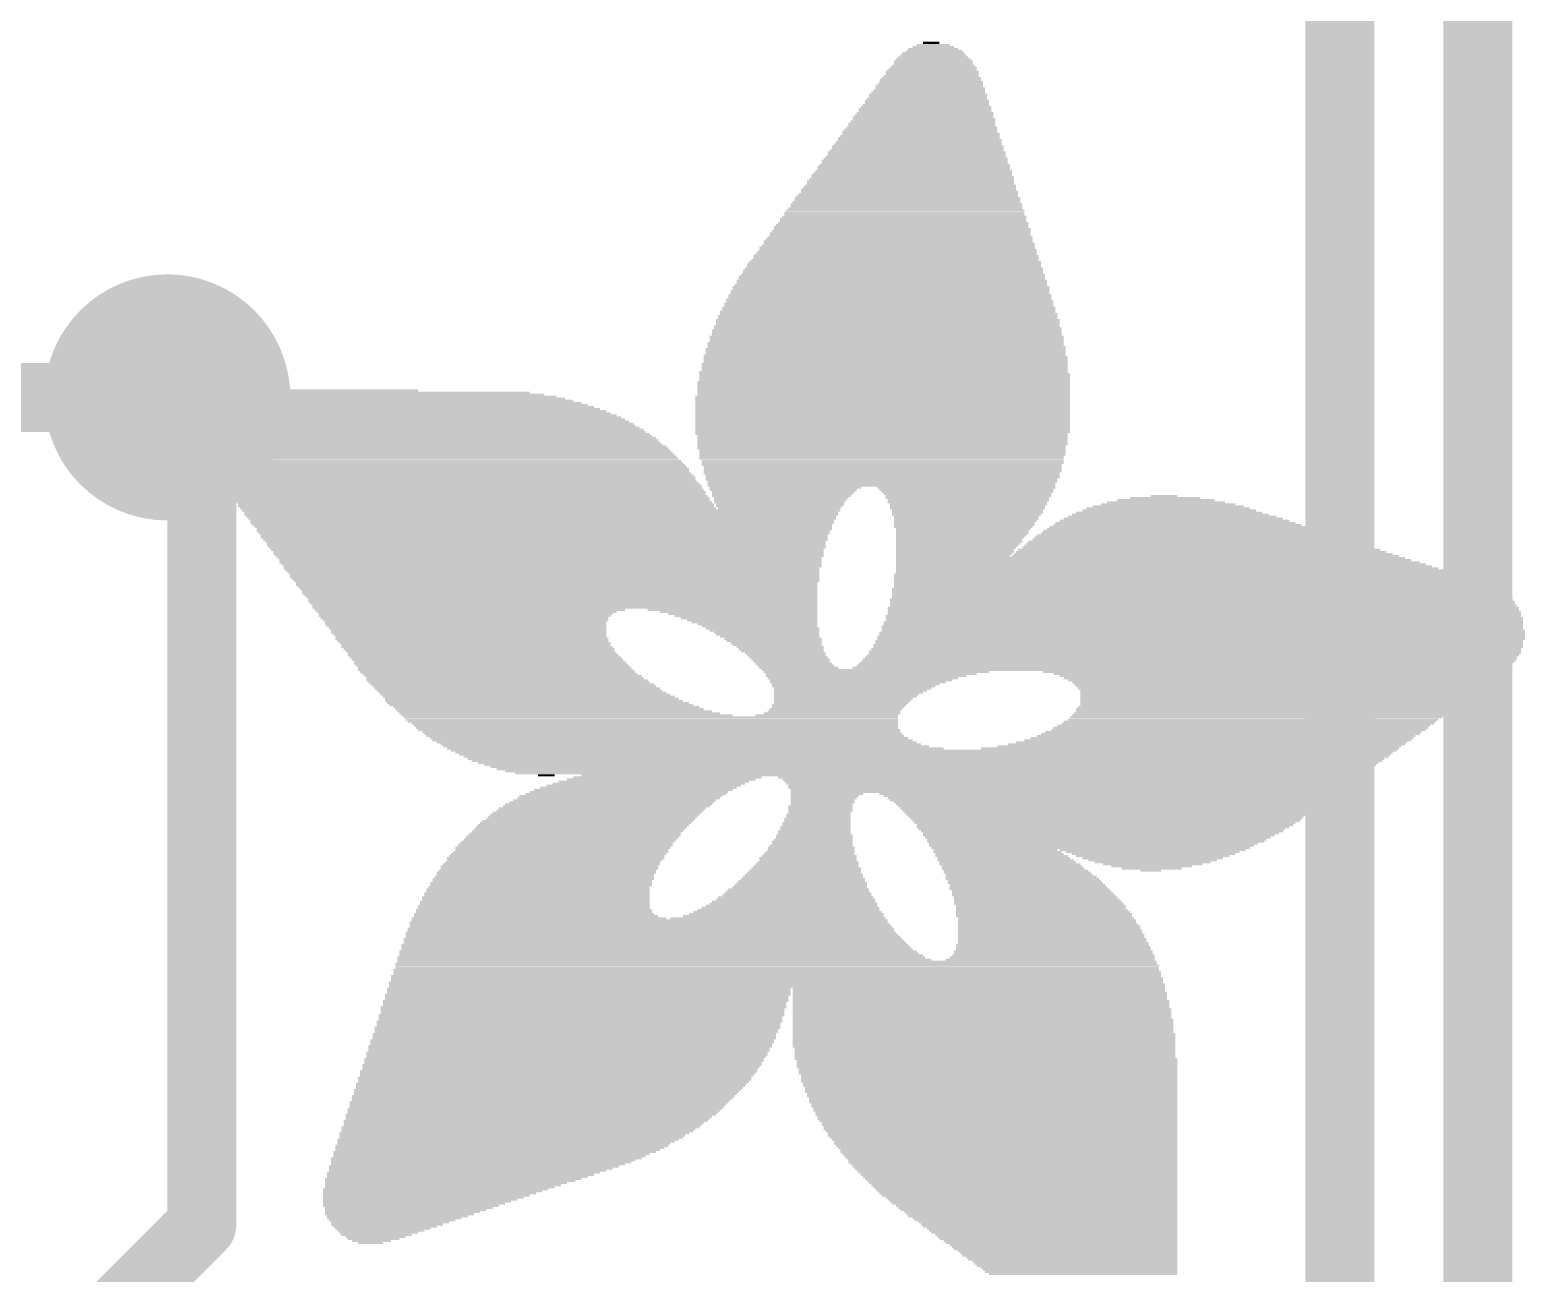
# Model space of a CAD drawing. Extents: x -7.7 to 68.6, y -5.3 to 60.5.
# Drawn here: x 56.9 to 62.4, y 40.46 to 45.04 of the extents above; entities that cross this region are included whole.
import ezdxf

# ---------------------------------------------------------------- set-up
doc = ezdxf.new("R2010")
doc.units = 0
for name, color, linetype in [('1', 12, 'CONTINUOUS'), ('16', 132, 'CONTINUOUS'), ('18', 110, 'CONTINUOUS'), ('21', 40, 'CONTINUOUS')]:
    doc.layers.add(name, color=color, linetype=linetype)

# ---------------------------------------------------------------- blocks, each defined once
blk = doc.blocks.new('RECT')
blk.add_solid([(-0.5, -0.5), (0.5, -0.5), (-0.5, 0.5), (0.5, 0.5)])
blk = doc.blocks.new('ROUNDV')
at = {"const_width": 0.5}
blk.add_lwpolyline([(0, -0.25, 1), (0, 0.25, 1), (0, -0.25)], format="xyb", dxfattribs=at)

msp = doc.modelspace()

# ---------------------------------------------------------------- linework, layer by layer
at = {"layer": '1', "const_width": 0.254}
msp.add_lwpolyline([(57.404, 43.688), (55.56, 43.688)], dxfattribs=at)
at = {"layer": '1', "const_width": 0.127}
msp.add_lwpolyline([(57.404, 43.6245, 1), (57.404, 43.7515)], format="xyb", dxfattribs=at)
at = {"layer": '16', "const_width": 0.254}
for points in [[(62.23, 24.638), (62.23, 48.26)], [(61.722, 22.86), (61.722, 45.212)], [(57.531, 43.561), (57.404, 43.688)], [(57.531, 40.64), (57.531, 43.561)], [(53.975, 37.084), (57.531, 40.64)]]:
    msp.add_lwpolyline(points, dxfattribs=at)
at = {"layer": '16', "const_width": 0.127}
for points in [[(57.4489, 43.7329, 1), (57.3591, 43.6431)], [(57.5945, 43.561, 1), (57.4675, 43.561)], [(57.4861, 43.5161, 1), (57.5759, 43.6059)], [(57.5759, 40.5951, 1), (57.4861, 40.6849)], [(57.4675, 40.64, 1), (57.5945, 40.64)]]:
    msp.add_lwpolyline(points, format="xyb", dxfattribs=at)

# ---------------------------------------------------------------- block references
at = {"layer": '18', "xscale": 0.9064, "yscale": 0.9064}
msp.add_blockref('ROUNDV', (57.404, 43.688), dxfattribs=at)
msp.add_blockref('ROUNDV', (57.404, 43.688), dxfattribs=at)
at = {"layer": '21'}
for p, xscale, yscale in [((60.2247, 44.986), 0.1219, 0.0077), ((60.2171, 44.9936), 0.0609, 0.0076), ((60.2247, 44.9326), 0.2743, 0.0076), ((60.2247, 44.9402), 0.2591, 0.0076), ((60.2247, 44.9479), 0.2438, 0.0077), ((60.2247, 44.9555), 0.2286, 0.0076), ((60.2285, 44.9631), 0.2058, 0.0076), ((60.2247, 44.9707), 0.1829, 0.0076), ((60.2247, 44.9783), 0.1524, 0.0076), ((60.2171, 44.8717), 0.3505, 0.0077), ((60.2209, 44.8869), 0.3429, 0.0076), ((60.2209, 44.8793), 0.3429, 0.0076), ((60.2209, 44.8945), 0.3277, 0.0076), ((60.2247, 44.9021), 0.32, 0.0076), ((60.2247, 44.9098), 0.3048, 0.0077), ((60.2247, 44.925), 0.2896, 0.0076), ((60.2247, 44.9174), 0.2896, 0.0076), ((60.2095, 44.8183), 0.4115, 0.0076), ((60.2095, 44.8336), 0.3963, 0.0077), ((60.2133, 44.8259), 0.4039, 0.0076), ((60.2133, 44.8412), 0.3887, 0.0076), ((60.2133, 44.8564), 0.3733, 0.0076), ((60.2171, 44.8488), 0.381, 0.0076), ((60.2171, 44.864), 0.3657, 0.0076), ((60.198, 44.765), 0.4648, 0.0076), ((60.2018, 44.7802), 0.4572, 0.0076), ((60.2018, 44.7726), 0.4572, 0.0076), ((60.2018, 44.7878), 0.442, 0.0076), ((60.2057, 44.8031), 0.4343, 0.0076), ((60.2057, 44.7955), 0.4343, 0.0077), ((60.2057, 44.8107), 0.4191, 0.0076), ((60.1866, 44.7193), 0.5182, 0.0077), ((60.1904, 44.7116), 0.5258, 0.0076), ((60.1904, 44.7269), 0.5106, 0.0076), ((60.1942, 44.7345), 0.503, 0.0076), ((60.1942, 44.7497), 0.4876, 0.0076), ((60.1942, 44.7421), 0.4876, 0.0076), ((60.198, 44.7574), 0.48, 0.0077), ((60.1752, 44.6507), 0.5867, 0.0076), ((60.1752, 44.6659), 0.5715, 0.0076), ((60.179, 44.6583), 0.5791, 0.0076), ((60.179, 44.6735), 0.5639, 0.0076), ((60.1828, 44.6812), 0.5563, 0.0077), ((60.1828, 44.6964), 0.541, 0.0076), ((60.1828, 44.6888), 0.541, 0.0076), ((60.1866, 44.704), 0.5334, 0.0076), ((60.1638, 44.5973), 0.6401, 0.0076), ((60.1676, 44.6126), 0.6325, 0.0076), ((60.1676, 44.605), 0.6325, 0.0077), ((60.1675, 44.6202), 0.6172, 0.0076), ((60.1713, 44.6278), 0.6096, 0.0076), ((60.1714, 44.6431), 0.5943, 0.0077), ((60.1752, 44.6354), 0.6019, 0.0076), ((60.1561, 44.544), 0.701, 0.0076), ((60.1561, 44.5592), 0.6858, 0.0076), ((60.1561, 44.5516), 0.6858, 0.0076), ((60.1599, 44.5669), 0.6782, 0.0077), ((60.1599, 44.5745), 0.663, 0.0076), ((60.1638, 44.5897), 0.6553, 0.0076), ((60.1638, 44.5821), 0.6553, 0.0076), ((60.1447, 44.4907), 0.7544, 0.0077), ((60.1485, 44.4983), 0.7468, 0.0076), ((60.1447, 44.5059), 0.7391, 0.0076), ((60.1485, 44.5135), 0.7315, 0.0076), ((60.1523, 44.5211), 0.7239, 0.0076), ((60.1523, 44.5364), 0.7086, 0.0076), ((60.1523, 44.5288), 0.7086, 0.0077), ((60.1333, 44.4373), 0.8077, 0.0076), ((60.1333, 44.4526), 0.7925, 0.0077), ((60.1371, 44.4449), 0.8001, 0.0076), ((60.1371, 44.4602), 0.7849, 0.0076), ((60.1409, 44.4678), 0.7773, 0.0076), ((60.1409, 44.483), 0.762, 0.0076), ((60.1409, 44.4754), 0.762, 0.0076), ((60.1219, 44.3764), 0.8763, 0.0077), ((60.1218, 44.384), 0.861, 0.0076), ((60.1256, 44.3992), 0.8534, 0.0076), ((60.1256, 44.3916), 0.8534, 0.0076), ((60.1256, 44.4068), 0.8382, 0.0076), ((60.1294, 44.4221), 0.8306, 0.0076), ((60.1294, 44.4145), 0.8306, 0.0077), ((60.1295, 44.4297), 0.8153, 0.0076), ((60.1104, 44.323), 0.9296, 0.0076), ((60.1142, 44.3306), 0.922, 0.0076), ((60.1142, 44.3459), 0.9068, 0.0076), ((60.1142, 44.3383), 0.9068, 0.0077), ((60.118, 44.3535), 0.8992, 0.0076), ((60.118, 44.3687), 0.884, 0.0076), ((60.118, 44.3611), 0.884, 0.0076), ((60.099, 44.2697), 0.9829, 0.0076), ((60.1028, 44.2773), 0.9753, 0.0076), ((60.1028, 44.2925), 0.9601, 0.0076), ((60.1028, 44.2849), 0.9601, 0.0076), ((60.1066, 44.3002), 0.9525, 0.0077), ((60.1104, 44.3078), 0.9449, 0.0076), ((60.1066, 44.3154), 0.9373, 0.0076), ((60.0876, 44.2163), 1.0363, 0.0076), ((60.0914, 44.224), 1.0287, 0.0077), ((60.0952, 44.2316), 1.0211, 0.0076), ((60.0914, 44.2392), 1.0135, 0.0076), ((60.0952, 44.2468), 1.0059, 0.0076), ((60.0951, 44.2621), 0.9906, 0.0077), ((60.099, 44.2544), 0.9983, 0.0076), ((60.0761, 44.1554), 1.1049, 0.0076), ((60.0799, 44.163), 1.0972, 0.0076), ((60.0799, 44.1782), 1.082, 0.0076), ((60.0799, 44.1706), 1.082, 0.0076), ((60.0837, 44.1859), 1.0744, 0.0077), ((60.0837, 44.1935), 1.0592, 0.0076), ((60.0875, 44.2087), 1.0516, 0.0076), ((60.0875, 44.2011), 1.0516, 0.0076), ((60.0685, 44.102), 1.1506, 0.0076), ((60.0723, 44.1173), 1.143, 0.0076), ((60.0723, 44.1097), 1.143, 0.0077), ((60.0723, 44.1325), 1.1278, 0.0076), ((60.0723, 44.1249), 1.1278, 0.0076), ((60.0761, 44.1401), 1.1202, 0.0076), ((60.0761, 44.1478), 1.1049, 0.0077), ((60.0609, 44.0487), 1.1963, 0.0076), ((60.0647, 44.0639), 1.1887, 0.0076), ((60.0647, 44.0563), 1.1887, 0.0076), ((60.0647, 44.0792), 1.1735, 0.0076), ((60.0647, 44.0716), 1.1735, 0.0077), ((60.0685, 44.0944), 1.1659, 0.0076), ((60.0685, 44.0868), 1.1659, 0.0076), ((60.0571, 44.003), 1.2345, 0.0076), ((60.0609, 43.9954), 1.2421, 0.0077), ((60.0609, 44.0182), 1.2269, 0.0076), ((60.0609, 44.0106), 1.2269, 0.0076), ((60.0609, 44.0335), 1.2115, 0.0077), ((60.0609, 44.0258), 1.2115, 0.0076), ((60.0647, 44.0411), 1.2039, 0.0076), ((60.0571, 43.942), 1.2801, 0.0076), ((60.0533, 43.9496), 1.2725, 0.0076), ((60.0571, 43.9725), 1.2649, 0.0076), ((60.0571, 43.9649), 1.2649, 0.0076), ((60.0571, 43.9573), 1.2649, 0.0077), ((60.0571, 43.9877), 1.2497, 0.0076), ((60.0571, 43.9801), 1.2497, 0.0076), ((60.0494, 43.8887), 1.3106, 0.0076), ((60.0494, 43.8811), 1.3106, 0.0077), ((60.0532, 43.9115), 1.303, 0.0076), ((60.0532, 43.9039), 1.303, 0.0076), ((60.0532, 43.8963), 1.303, 0.0076), ((60.0532, 43.9344), 1.2878, 0.0076), ((60.0532, 43.9268), 1.2878, 0.0076), ((60.0532, 43.9192), 1.2878, 0.0077), ((60.0457, 43.843), 1.3335, 0.0077), ((60.0495, 43.8353), 1.3411, 0.0076), ((60.0495, 43.8277), 1.3411, 0.0076), ((60.0495, 43.8658), 1.3259, 0.0076), ((60.0495, 43.8582), 1.3259, 0.0076), ((60.0495, 43.8506), 1.3259, 0.0076), ((60.0533, 43.8734), 1.3183, 0.0076), ((60.0418, 43.782), 1.3564, 0.0076), ((60.0456, 43.7744), 1.364, 0.0076), ((60.0456, 43.8125), 1.3488, 0.0076), ((60.0456, 43.8049), 1.3488, 0.0077), ((60.0456, 43.7972), 1.3488, 0.0076), ((60.0456, 43.7896), 1.3488, 0.0076), ((60.0495, 43.8201), 1.3411, 0.0076), ((60.0418, 43.7439), 1.3716, 0.0076), ((60.0418, 43.7363), 1.3716, 0.0076), ((60.0418, 43.7287), 1.3716, 0.0077), ((60.0418, 43.721), 1.3716, 0.0076), ((60.0456, 43.7668), 1.364, 0.0077), ((60.0456, 43.7591), 1.364, 0.0076), ((60.0456, 43.7515), 1.364, 0.0076), ((58.2663, 43.6601), 1.3716, 0.0076), ((58.2588, 43.6677), 1.3411, 0.0076), ((58.2511, 43.6753), 1.2954, 0.0076), ((58.2397, 43.6829), 1.2573, 0.0076), ((58.2321, 43.6906), 1.2115, 0.0077), ((58.2168, 43.6982), 1.1506, 0.0076), ((58.2016, 43.7058), 1.0744, 0.0076), ((58.0263, 43.7134), 0.602, 0.0076), ((60.038, 43.6906), 1.3792, 0.0077), ((60.038, 43.6829), 1.3792, 0.0076), ((60.038, 43.6753), 1.3792, 0.0076), ((60.038, 43.6677), 1.3792, 0.0076), ((60.038, 43.6601), 1.3792, 0.0076), ((60.0418, 43.7134), 1.3716, 0.0076), ((60.0418, 43.7058), 1.3716, 0.0076), ((60.0418, 43.6982), 1.3716, 0.0076), ((58.3121, 43.6144), 1.524, 0.0077), ((58.3197, 43.6067), 1.5392, 0.0076), ((58.3083, 43.622), 1.5011, 0.0076), ((58.293, 43.6372), 1.4554, 0.0076), ((58.3007, 43.6296), 1.4707, 0.0076), ((58.2854, 43.6448), 1.425, 0.0076), ((58.2778, 43.6525), 1.3945, 0.0077), ((60.038, 43.6525), 1.3792, 0.0077), ((60.038, 43.6448), 1.3792, 0.0076), ((60.038, 43.6372), 1.3792, 0.0076), ((60.038, 43.6296), 1.3792, 0.0076), ((60.038, 43.622), 1.3792, 0.0076), ((60.038, 43.6144), 1.3792, 0.0077), ((60.038, 43.6067), 1.3792, 0.0076), ((58.3501, 43.561), 1.6307, 0.0076), ((58.3387, 43.5763), 1.6078, 0.0077), ((58.3578, 43.5534), 1.6459, 0.0076), ((58.3464, 43.5686), 1.6231, 0.0076), ((58.3311, 43.5915), 1.5774, 0.0076), ((58.3349, 43.5839), 1.585, 0.0076), ((58.3273, 43.5991), 1.5544, 0.0076), ((60.038, 43.5991), 1.3792, 0.0076), ((60.038, 43.5915), 1.3792, 0.0076), ((60.038, 43.5839), 1.3792, 0.0076), ((60.038, 43.5763), 1.3792, 0.0077), ((60.038, 43.5686), 1.3792, 0.0076), ((60.038, 43.561), 1.3792, 0.0076), ((60.0342, 43.5534), 1.3716, 0.0076), ((58.3692, 43.5305), 1.684, 0.0076), ((58.3882, 43.5077), 1.7069, 0.0076), ((58.3616, 43.5458), 1.6536, 0.0076), ((58.3692, 43.5382), 1.6688, 0.0077), ((58.3768, 43.5229), 1.684, 0.0076), ((58.3807, 43.5153), 1.6917, 0.0076), ((58.3921, 43.5001), 1.7145, 0.0077), ((60.038, 43.5458), 1.364, 0.0076), ((60.038, 43.5382), 1.364, 0.0077), ((60.038, 43.5305), 1.364, 0.0076), ((60.038, 43.5229), 1.364, 0.0076), ((60.038, 43.5153), 1.364, 0.0076), ((60.0342, 43.5077), 1.3564, 0.0076), ((60.0342, 43.5001), 1.3564, 0.0077), ((58.3959, 43.4924), 1.7221, 0.0076), ((58.4035, 43.4848), 1.7222, 0.0076), ((58.4073, 43.4772), 1.7298, 0.0076), ((58.4111, 43.4696), 1.7374, 0.0076), ((58.4188, 43.462), 1.7373, 0.0077), ((58.4226, 43.4543), 1.7449, 0.0076), ((58.4302, 43.4467), 1.745, 0.0076), ((58.434, 43.4391), 1.7526, 0.0076), ((60.038, 43.4924), 1.3488, 0.0076), ((60.038, 43.4848), 1.3488, 0.0076), ((60.038, 43.4772), 1.3488, 0.0076), ((60.0342, 43.4696), 1.3411, 0.0076), ((60.0342, 43.462), 1.3411, 0.0077), ((60.038, 43.4543), 1.3335, 0.0076), ((60.038, 43.4467), 1.3335, 0.0076), ((60.0342, 43.4391), 1.3259, 0.0076), ((58.4416, 43.4315), 1.7526, 0.0076), ((58.4492, 43.4239), 1.7526, 0.0077), ((58.4492, 43.4162), 1.7526, 0.0076), ((58.4568, 43.4086), 1.7526, 0.0076), ((58.4645, 43.401), 1.7526, 0.0076), ((58.4683, 43.3934), 1.7602, 0.0076), ((58.4721, 43.3858), 1.7526, 0.0077), ((60.038, 43.4315), 1.3182, 0.0076), ((60.038, 43.4239), 1.3182, 0.0077), ((60.038, 43.4162), 1.3182, 0.0076), ((60.0342, 43.4086), 1.3106, 0.0076), ((60.038, 43.401), 1.303, 0.0076), ((60.038, 43.3934), 1.303, 0.0076), ((60.0342, 43.3858), 1.2954, 0.0077), ((58.4797, 43.3781), 1.7526, 0.0076), ((58.4835, 43.3705), 1.7602, 0.0076), ((58.4911, 43.3629), 1.7602, 0.0076), ((58.4949, 43.3553), 1.7526, 0.0076), ((58.5026, 43.3477), 1.7526, 0.0077), ((58.5064, 43.34), 1.7602, 0.0076), ((58.5102, 43.3324), 1.7526, 0.0076), ((60.038, 43.3781), 1.2878, 0.0076), ((60.0342, 43.3705), 1.2802, 0.0076), ((60.0342, 43.3629), 1.2802, 0.0076), ((59.6722, 43.3477), 0.541, 0.0077), ((59.6799, 43.3553), 0.5563, 0.0076), ((59.6722, 43.34), 0.5258, 0.0076), ((59.6684, 43.3324), 0.5182, 0.0076), ((60.3466, 43.3553), 0.6554, 0.0076), ((60.3466, 43.3477), 0.64, 0.0077), ((60.3504, 43.34), 0.6324, 0.0076), ((60.3504, 43.3324), 0.6172, 0.0076), ((58.5178, 43.3248), 1.7526, 0.0076), ((58.5254, 43.3172), 1.7526, 0.0076), ((58.5254, 43.3096), 1.7526, 0.0077), ((58.533, 43.3019), 1.7526, 0.0076), ((58.5407, 43.2943), 1.7526, 0.0076), ((58.5407, 43.2867), 1.7526, 0.0076), ((58.5483, 43.2791), 1.7526, 0.0076), ((59.6646, 43.3248), 0.5106, 0.0076), ((59.6608, 43.3096), 0.4876, 0.0077), ((59.657, 43.3019), 0.48, 0.0076), ((59.6647, 43.3172), 0.4953, 0.0076), ((59.6608, 43.2943), 0.4724, 0.0076), ((59.657, 43.2867), 0.4648, 0.0076), ((59.657, 43.2791), 0.4496, 0.0076), ((60.3542, 43.3248), 0.6096, 0.0076), ((60.3504, 43.3172), 0.602, 0.0076), ((60.3542, 43.3096), 0.5944, 0.0077), ((60.3504, 43.3019), 0.5868, 0.0076), ((60.3505, 43.2867), 0.5715, 0.0076), ((60.3505, 43.2791), 0.5715, 0.0076), ((60.3543, 43.2943), 0.5791, 0.0076), ((61.0896, 43.2791), 0.6019, 0.0076), ((61.0896, 43.2867), 0.5563, 0.0076), ((61.0896, 43.2943), 0.4953, 0.0076), ((61.082, 43.3019), 0.4343, 0.0076), ((61.082, 43.3096), 0.3581, 0.0077), ((61.0782, 43.3172), 0.2591, 0.0076), ((61.0743, 43.3248), 0.099, 0.0076), ((58.7807, 43.2715), 2.2022, 0.0077), ((58.7807, 43.2638), 2.187, 0.0076), ((58.7807, 43.2562), 2.187, 0.0076), ((58.7807, 43.2486), 2.1717, 0.0076), ((58.7845, 43.241), 2.164, 0.0076), ((58.7845, 43.2334), 2.1488, 0.0077), ((58.7845, 43.2257), 2.1488, 0.0076), ((60.3504, 43.2715), 0.5562, 0.0077), ((60.3504, 43.2638), 0.5562, 0.0076), ((60.3466, 43.2562), 0.5486, 0.0076), ((60.3466, 43.2486), 0.5334, 0.0076), ((60.3466, 43.241), 0.5334, 0.0076), ((60.3428, 43.2334), 0.5258, 0.0077), ((60.339, 43.2257), 0.5182, 0.0076), ((61.1163, 43.2257), 0.8839, 0.0076), ((61.1124, 43.2334), 0.8458, 0.0077), ((61.1086, 43.241), 0.8078, 0.0076), ((61.1048, 43.2486), 0.7696, 0.0076), ((61.0972, 43.2562), 0.7239, 0.0076), ((61.0934, 43.2638), 0.6858, 0.0076), ((61.0934, 43.2715), 0.6401, 0.0077), ((58.7845, 43.2181), 2.1336, 0.0076), ((58.7883, 43.2105), 2.126, 0.0076), ((58.7921, 43.2029), 2.1184, 0.0076), ((58.7883, 43.1953), 2.1108, 0.0077), ((58.7921, 43.1876), 2.1031, 0.0076), ((58.7921, 43.18), 2.0879, 0.0076), ((58.7921, 43.1724), 2.0879, 0.0076), ((58.796, 43.1648), 2.0803, 0.0076), ((60.339, 43.2181), 0.5182, 0.0076), ((60.3352, 43.2105), 0.5105, 0.0076), ((60.3199, 43.1648), 0.4648, 0.0076), ((60.3352, 43.2029), 0.4953, 0.0076), ((60.3314, 43.1953), 0.4877, 0.0077), ((60.3314, 43.1876), 0.4877, 0.0076), ((60.3276, 43.18), 0.4801, 0.0076), ((60.3238, 43.1724), 0.4725, 0.0076), ((61.1696, 43.1648), 1.1583, 0.0076), ((61.162, 43.1724), 1.1277, 0.0076), ((61.1544, 43.18), 1.0973, 0.0076), ((61.1505, 43.1876), 1.0592, 0.0076), ((61.1391, 43.1953), 1.0211, 0.0077), ((61.1353, 43.2029), 0.983, 0.0076), ((61.1277, 43.2105), 0.9525, 0.0076), ((61.1238, 43.2181), 0.9144, 0.0076), ((58.7959, 43.1572), 2.065, 0.0077), ((58.7997, 43.1495), 2.0574, 0.0076), ((58.7997, 43.1419), 2.0574, 0.0076), ((58.8036, 43.1343), 2.0497, 0.0076), ((58.8036, 43.1267), 2.0345, 0.0076), ((58.8073, 43.1191), 2.0269, 0.0077), ((58.8073, 43.1114), 2.0269, 0.0076), ((60.3199, 43.1572), 0.4648, 0.0077), ((60.3161, 43.1495), 0.4572, 0.0076), ((60.3123, 43.1419), 0.4496, 0.0076), ((60.3085, 43.1343), 0.442, 0.0076), ((60.3047, 43.1267), 0.4344, 0.0076), ((60.3047, 43.1191), 0.4344, 0.0077), ((60.3009, 43.1114), 0.4267, 0.0076), ((61.2191, 43.1114), 1.3944, 0.0076), ((61.2115, 43.1191), 1.364, 0.0077), ((61.2039, 43.1267), 1.3335, 0.0076), ((61.2, 43.1343), 1.2954, 0.0076), ((61.1887, 43.1419), 1.2573, 0.0076), ((61.181, 43.1495), 1.2268, 0.0076), ((61.1734, 43.1572), 1.1963, 0.0077), ((58.8112, 43.1038), 2.0193, 0.0076), ((58.8112, 43.0962), 2.0041, 0.0076), ((58.815, 43.0886), 1.9964, 0.0076), ((58.815, 43.081), 1.9964, 0.0077), ((58.8188, 43.0733), 1.9888, 0.0076), ((58.8226, 43.0657), 1.9812, 0.0076), ((58.8188, 43.0581), 1.9736, 0.0076), ((61.0362, 43.0886), 1.8974, 0.0076), ((61.0743, 43.0657), 1.9736, 0.0076), ((60.2971, 43.1038), 0.4191, 0.0076), ((61.0248, 43.0962), 1.8745, 0.0076), ((61.0515, 43.081), 1.9279, 0.0077), ((61.0629, 43.0733), 1.9507, 0.0076), ((61.0858, 43.0581), 1.9965, 0.0076), ((61.2267, 43.1038), 1.425, 0.0076), ((58.8226, 43.0505), 1.966, 0.0076), ((58.8264, 43.0429), 1.9584, 0.0077), ((58.8302, 43.0352), 1.9507, 0.0076), ((58.8302, 43.0276), 1.9507, 0.0076), ((58.8341, 43.02), 1.9431, 0.0076), ((58.8379, 43.0124), 1.9355, 0.0076), ((58.8379, 43.0048), 1.9203, 0.0077), ((61.1162, 43.0352), 2.0726, 0.0076), ((61.1277, 43.0276), 2.0955, 0.0076), ((61.1429, 43.02), 2.126, 0.0076), ((61.1543, 43.0124), 2.1488, 0.0076), ((61.1658, 43.0048), 2.1717, 0.0077), ((61.1086, 43.0429), 2.0422, 0.0077), ((61.0972, 43.0505), 2.0193, 0.0076), ((58.8379, 42.9971), 1.9203, 0.0076), ((58.8417, 42.9895), 1.9127, 0.0076), ((58.8455, 42.9819), 1.905, 0.0076), ((58.8493, 42.9743), 1.8974, 0.0076), ((58.8493, 42.9667), 1.8974, 0.0077), ((58.8531, 42.959), 1.8898, 0.0076), ((58.8569, 42.9514), 1.8822, 0.0076), ((58.8607, 42.9438), 1.8746, 0.0076), ((61.2115, 42.9438), 2.2936, 0.0076), ((61.1886, 42.9819), 2.2326, 0.0076), ((61.2115, 42.9514), 2.2784, 0.0076), ((61.1963, 42.9743), 2.2479, 0.0076), ((61.2001, 42.9667), 2.2555, 0.0077), ((61.2077, 42.959), 2.2707, 0.0076), ((61.1848, 42.9895), 2.2098, 0.0076), ((61.1734, 42.9971), 2.1869, 0.0076), ((58.8607, 42.9362), 1.8746, 0.0076), ((58.8646, 42.9286), 1.8669, 0.0077), ((58.8683, 42.9209), 1.8593, 0.0076), ((58.8683, 42.9133), 1.8593, 0.0076), ((58.5178, 42.9057), 1.143, 0.0076), ((58.5064, 42.8981), 1.1049, 0.0076), ((58.5025, 42.8905), 1.0821, 0.0077), ((59.4856, 42.9057), 0.6249, 0.0076), ((59.5084, 42.8981), 0.5792, 0.0076), ((59.5237, 42.8905), 0.5487, 0.0077), ((61.2191, 42.9133), 2.3241, 0.0076), ((61.2191, 42.9057), 2.3241, 0.0076), ((61.2229, 42.8981), 2.3318, 0.0076), ((61.2229, 42.8905), 2.3318, 0.0077), ((61.2153, 42.9362), 2.3012, 0.0076), ((61.2153, 42.9286), 2.3012, 0.0077), ((61.2191, 42.9209), 2.3088, 0.0076), ((58.4988, 42.8828), 1.0745, 0.0076), ((58.4988, 42.8752), 1.0591, 0.0076), ((58.5025, 42.8676), 1.0515, 0.0076), ((58.5025, 42.86), 1.0363, 0.0076), ((58.5025, 42.8524), 1.0363, 0.0077), ((58.5064, 42.8447), 1.0287, 0.0076), ((58.5102, 42.8371), 1.0211, 0.0076), ((59.5351, 42.8828), 0.5258, 0.0076), ((59.5465, 42.8752), 0.503, 0.0076), ((59.558, 42.8676), 0.4801, 0.0076), ((59.5656, 42.86), 0.4649, 0.0076), ((59.577, 42.8524), 0.442, 0.0077), ((59.5846, 42.8447), 0.4268, 0.0076), ((59.5961, 42.8371), 0.4191, 0.0076), ((61.2153, 42.8447), 2.3622, 0.0076), ((61.2153, 42.8371), 2.3622, 0.0076), ((61.2191, 42.86), 2.3546, 0.0076), ((61.2191, 42.8524), 2.3546, 0.0077), ((61.2191, 42.8828), 2.3394, 0.0076), ((61.2229, 42.8752), 2.347, 0.0076), ((61.2229, 42.8676), 2.347, 0.0076), ((58.514, 42.8295), 1.0134, 0.0076), ((58.514, 42.8219), 1.0134, 0.0076), ((58.5178, 42.8143), 1.0058, 0.0077), ((58.5216, 42.8066), 0.9982, 0.0076), ((58.5254, 42.799), 1.0058, 0.0076), ((58.5292, 42.7914), 0.9982, 0.0076), ((58.5369, 42.7838), 0.9983, 0.0076), ((59.6037, 42.8295), 0.4039, 0.0076), ((59.6113, 42.8219), 0.3886, 0.0076), ((59.6151, 42.8143), 0.381, 0.0077), ((59.6227, 42.8066), 0.3658, 0.0076), ((59.6342, 42.799), 0.3581, 0.0076), ((59.638, 42.7914), 0.3505, 0.0076), ((59.6456, 42.7838), 0.3353, 0.0076), ((61.2039, 42.7914), 2.3851, 0.0076), ((61.2039, 42.7838), 2.3851, 0.0076), ((61.2115, 42.8066), 2.3851, 0.0076), ((61.2115, 42.799), 2.3851, 0.0076), ((61.2153, 42.8219), 2.3774, 0.0076), ((61.2153, 42.8143), 2.3774, 0.0077), ((61.2191, 42.8295), 2.3698, 0.0076), ((58.5407, 42.7762), 0.9906, 0.0077), ((58.5445, 42.7685), 0.9982, 0.0076), ((58.5521, 42.7609), 0.9982, 0.0076), ((58.5559, 42.7533), 0.9906, 0.0076), ((58.5635, 42.7457), 0.9906, 0.0076), ((58.5673, 42.7381), 0.9982, 0.0077), ((58.575, 42.7304), 0.9983, 0.0076), ((59.6494, 42.7762), 0.3277, 0.0077), ((59.6608, 42.7685), 0.32, 0.0076), ((59.6646, 42.7609), 0.3124, 0.0076), ((59.6684, 42.7533), 0.3048, 0.0076), ((59.6799, 42.7457), 0.2971, 0.0076), ((59.6837, 42.7381), 0.2895, 0.0077), ((59.6913, 42.7304), 0.2896, 0.0076), ((61.1734, 42.7304), 2.4003, 0.0076), ((61.181, 42.7381), 2.4003, 0.0077), ((61.1887, 42.7533), 2.4003, 0.0076), ((61.1887, 42.7457), 2.4003, 0.0076), ((61.1925, 42.7609), 2.3927, 0.0076), ((61.2001, 42.7762), 2.3927, 0.0077), ((61.2001, 42.7685), 2.3927, 0.0076), ((58.5826, 42.7228), 0.9982, 0.0076), ((58.5902, 42.7152), 0.9982, 0.0076), ((58.594, 42.7076), 1.0058, 0.0076), ((58.6016, 42.7), 1.0058, 0.0077), ((58.6093, 42.6923), 1.0059, 0.0076), ((58.6131, 42.6847), 1.0135, 0.0076), ((58.6207, 42.6771), 1.0135, 0.0076), ((58.6283, 42.6695), 1.0134, 0.0076), ((59.6989, 42.7228), 0.2896, 0.0076), ((59.7027, 42.7152), 0.282, 0.0076), ((59.7104, 42.7076), 0.2819, 0.0076), ((59.718, 42.7), 0.2819, 0.0077), ((59.7294, 42.6923), 0.2896, 0.0076), ((60.9638, 42.6847), 2.7432, 0.0076), ((60.0151, 42.6771), 0.8306, 0.0076), ((59.9961, 42.6695), 0.7772, 0.0076), ((61.1353, 42.6923), 2.4155, 0.0076), ((61.1467, 42.7), 2.408, 0.0077), ((61.1544, 42.7076), 2.4079, 0.0076), ((61.162, 42.7152), 2.4079, 0.0076), ((61.1696, 42.7228), 2.4079, 0.0076), ((61.4781, 42.6771), 1.6993, 0.0076), ((61.4934, 42.6695), 1.6536, 0.0076), ((58.6397, 42.6619), 1.0211, 0.0077), ((58.6549, 42.6466), 1.0363, 0.0076), ((58.6474, 42.6542), 1.0211, 0.0076), ((58.6626, 42.639), 1.0363, 0.0076), ((58.674, 42.6314), 1.044, 0.0076), ((58.6817, 42.6238), 1.0439, 0.0077), ((58.693, 42.6161), 1.0515, 0.0076), ((59.9771, 42.6619), 0.7391, 0.0077), ((59.9656, 42.6542), 0.701, 0.0076), ((59.958, 42.6466), 0.6706, 0.0076), ((59.9466, 42.639), 0.6477, 0.0076), ((59.9389, 42.6314), 0.6172, 0.0076), ((59.9313, 42.6238), 0.602, 0.0077), ((59.9275, 42.6161), 0.5792, 0.0076), ((61.4972, 42.6619), 1.6154, 0.0077), ((61.501, 42.6542), 1.5926, 0.0076), ((61.5049, 42.6466), 1.5697, 0.0076), ((61.5049, 42.639), 1.5393, 0.0076), ((61.5048, 42.6314), 1.524, 0.0076), ((61.5049, 42.6238), 1.5087, 0.0077), ((61.5011, 42.6161), 1.4859, 0.0076), ((58.7007, 42.6085), 1.0516, 0.0076), ((58.7121, 42.6009), 1.0592, 0.0076), ((58.7235, 42.5933), 1.0668, 0.0076), ((58.735, 42.5857), 1.0744, 0.0077), ((58.754, 42.5704), 1.0973, 0.0076), ((58.7464, 42.578), 1.082, 0.0076), ((58.7692, 42.5628), 1.1125, 0.0076), ((59.9199, 42.6085), 0.5639, 0.0076), ((59.9046, 42.5933), 0.5334, 0.0076), ((59.9008, 42.5857), 0.5258, 0.0077), ((59.8932, 42.578), 0.5106, 0.0076), ((59.8894, 42.5704), 0.503, 0.0076), ((59.8856, 42.5628), 0.4953, 0.0076), ((59.9123, 42.6009), 0.5487, 0.0076), ((61.4972, 42.6009), 1.463, 0.0076), ((61.4896, 42.5933), 1.4478, 0.0076), ((61.4858, 42.5857), 1.4402, 0.0077), ((61.4781, 42.578), 1.4249, 0.0076), ((61.4706, 42.5628), 1.4097, 0.0076), ((61.5011, 42.6085), 1.4707, 0.0076), ((61.4744, 42.5704), 1.4173, 0.0076), ((58.7807, 42.5552), 1.1202, 0.0076), ((58.7998, 42.5476), 1.1277, 0.0077), ((58.8112, 42.5399), 1.1354, 0.0076), ((58.8302, 42.5323), 1.1582, 0.0076), ((58.8493, 42.5247), 1.1811, 0.0076), ((58.8759, 42.5171), 1.2192, 0.0076), ((59.1846, 42.5095), 1.8211, 0.0077), ((59.8323, 42.5171), 0.5257, 0.0076), ((59.8513, 42.5247), 0.503, 0.0076), ((59.859, 42.5323), 0.4877, 0.0076), ((59.8666, 42.5399), 0.4877, 0.0076), ((59.878, 42.5552), 0.4953, 0.0076), ((59.8742, 42.5476), 0.4877, 0.0077), ((61.4134, 42.5095), 1.3716, 0.0077), ((61.421, 42.5171), 1.3716, 0.0076), ((61.4325, 42.5247), 1.3793, 0.0076), ((61.4439, 42.5399), 1.3868, 0.0076), ((61.4401, 42.5323), 1.3792, 0.0076), ((61.4553, 42.5476), 1.3944, 0.0077), ((61.463, 42.5552), 1.3945, 0.0076), ((59.1883, 42.5018), 1.8135, 0.0076), ((59.1922, 42.4942), 1.8059, 0.0076), ((59.1998, 42.4866), 1.7907, 0.0076), ((59.2036, 42.479), 1.783, 0.0076), ((59.2074, 42.4714), 1.7754, 0.0077), ((59.2151, 42.4637), 1.7755, 0.0076), ((59.2227, 42.4561), 1.7603, 0.0076), ((59.2303, 42.4485), 1.7602, 0.0076), ((61.3182, 42.4485), 1.3945, 0.0076), ((61.3296, 42.4561), 1.3868, 0.0076), ((61.3486, 42.4637), 1.3792, 0.0076), ((61.3563, 42.4714), 1.3793, 0.0077), ((61.3677, 42.479), 1.3716, 0.0076), ((61.3829, 42.4866), 1.3716, 0.0076), ((61.3905, 42.4942), 1.3716, 0.0076), ((61.402, 42.5018), 1.364, 0.0076), ((59.2379, 42.4409), 1.7602, 0.0076), ((59.2531, 42.4333), 1.7602, 0.0077), ((59.2645, 42.4256), 1.7679, 0.0076), ((59.2798, 42.418), 1.7678, 0.0076), ((59.2951, 42.4104), 1.7679, 0.0076), ((59.3141, 42.4028), 1.7907, 0.0076), ((59.3484, 42.3952), 1.8288, 0.0077), ((61.1696, 42.3952), 1.5393, 0.0077), ((61.2039, 42.4028), 1.4859, 0.0076), ((61.2305, 42.4104), 1.463, 0.0076), ((61.2496, 42.418), 1.4402, 0.0076), ((61.2725, 42.4256), 1.4249, 0.0076), ((61.2877, 42.4333), 1.4097, 0.0077), ((61.3029, 42.4409), 1.3944, 0.0076), ((60.1904, 42.3875), 3.4824, 0.0076), ((60.1904, 42.3799), 3.4518, 0.0076), ((60.1942, 42.3723), 3.429, 0.0076), ((60.198, 42.3647), 3.4062, 0.0076), ((60.198, 42.3571), 3.3756, 0.0077), ((60.2018, 42.3494), 3.3528, 0.0076), ((60.2057, 42.3418), 3.3147, 0.0076), ((60.2133, 42.3342), 3.2843, 0.0076), ((60.2209, 42.3266), 3.2537, 0.0076), ((60.2247, 42.319), 3.2156, 0.0077), ((60.2361, 42.3113), 3.1776, 0.0076), ((60.2475, 42.3037), 3.1242, 0.0076), ((58.7998, 42.2961), 0.0609, 0.0076), ((59.2455, 42.2885), 0.6934, 0.0076), ((60.3657, 42.2961), 2.8727, 0.0076), ((60.7238, 42.2885), 2.1412, 0.0076), ((59.1046, 42.2351), 0.7315, 0.0076), ((59.1198, 42.2428), 0.7315, 0.0077), ((59.1389, 42.2504), 0.7239, 0.0076), ((59.1579, 42.258), 0.7163, 0.0076), ((59.177, 42.2656), 0.7087, 0.0076), ((59.196, 42.2732), 0.701, 0.0076), ((59.2227, 42.2809), 0.6935, 0.0077), ((60.7238, 42.2809), 2.1108, 0.0077), ((60.7238, 42.2732), 2.0955, 0.0076), ((60.72, 42.2656), 2.0726, 0.0076), ((60.72, 42.258), 2.0574, 0.0076), ((60.7162, 42.2504), 2.0498, 0.0076), ((60.7086, 42.2351), 2.0193, 0.0076), ((60.7124, 42.2428), 2.0269, 0.0077), ((59.0055, 42.1742), 0.762, 0.0076), ((59.0207, 42.1818), 0.762, 0.0076), ((59.0283, 42.1894), 0.762, 0.0076), ((59.0398, 42.197), 0.7544, 0.0076), ((59.0512, 42.2047), 0.7468, 0.0077), ((59.0665, 42.2123), 0.7467, 0.0076), ((59.074, 42.2199), 0.7467, 0.0076), ((59.0931, 42.2275), 0.7392, 0.0076), ((59.8094, 42.1818), 0.2362, 0.0076), ((59.8094, 42.1742), 0.2362, 0.0076), ((59.8323, 42.2275), 0.2667, 0.0076), ((59.8208, 42.2123), 0.2438, 0.0076), ((59.817, 42.2047), 0.2362, 0.0077), ((59.817, 42.197), 0.2362, 0.0076), ((59.8132, 42.1894), 0.2286, 0.0076), ((59.8247, 42.2199), 0.2515, 0.0076), ((60.8686, 42.2275), 1.684, 0.0076), ((60.8686, 42.2199), 1.6535, 0.0076), ((60.8724, 42.2123), 1.6307, 0.0076), ((60.8686, 42.2047), 1.6078, 0.0077), ((60.8724, 42.197), 1.585, 0.0076), ((60.8724, 42.1894), 1.5697, 0.0076), ((60.8686, 42.1818), 1.5469, 0.0076), ((60.8686, 42.1742), 1.5316, 0.0076), ((58.9445, 42.1208), 0.7772, 0.0076), ((58.9522, 42.1285), 0.7773, 0.0077), ((58.9636, 42.1361), 0.7696, 0.0076), ((58.9712, 42.1437), 0.7696, 0.0076), ((58.9788, 42.1513), 0.7696, 0.0076), ((58.9864, 42.1589), 0.7696, 0.0076), ((58.9979, 42.1666), 0.762, 0.0077), ((59.7942, 42.1208), 0.2515, 0.0076), ((59.798, 42.1361), 0.2439, 0.0076), ((59.798, 42.1285), 0.2439, 0.0077), ((59.8018, 42.1513), 0.2362, 0.0076), ((59.8018, 42.1437), 0.2362, 0.0076), ((59.8094, 42.1666), 0.2362, 0.0077), ((59.8056, 42.1589), 0.2286, 0.0076), ((60.8648, 42.1666), 1.5087, 0.0077), ((60.8648, 42.1589), 1.4935, 0.0076), ((60.8648, 42.1513), 1.4783, 0.0076), ((60.861, 42.1437), 1.4555, 0.0076), ((60.861, 42.1361), 1.4401, 0.0076), ((60.861, 42.1285), 1.4249, 0.0077), ((60.8572, 42.1208), 1.4021, 0.0076), ((58.895, 42.0675), 0.7848, 0.0076), ((58.9026, 42.0751), 0.7848, 0.0076), ((58.9064, 42.0827), 0.7772, 0.0076), ((58.9141, 42.0904), 0.7773, 0.0077), ((58.9216, 42.098), 0.7773, 0.0076), ((58.9293, 42.1056), 0.7772, 0.0076), ((58.9369, 42.1132), 0.7772, 0.0076), ((59.7866, 42.0751), 0.2819, 0.0076), ((59.7866, 42.0675), 0.2819, 0.0076), ((59.7866, 42.0904), 0.2667, 0.0077), ((59.7866, 42.0827), 0.2667, 0.0076), ((59.7904, 42.1056), 0.2591, 0.0076), ((59.7904, 42.098), 0.2591, 0.0076), ((59.7942, 42.1132), 0.2515, 0.0076), ((60.8495, 42.1056), 1.3716, 0.0076), ((60.8572, 42.1132), 1.3869, 0.0076), ((60.8457, 42.098), 1.3488, 0.0076), ((60.8458, 42.0904), 1.3335, 0.0077), ((60.8419, 42.0827), 1.3106, 0.0076), ((60.8343, 42.0751), 1.2954, 0.0076), ((60.8305, 42.0675), 1.2725, 0.0076), ((58.8531, 42.0142), 0.7925, 0.0077), ((58.8607, 42.0294), 0.7924, 0.0076), ((58.8569, 42.0218), 0.7848, 0.0076), ((58.8683, 42.037), 0.7925, 0.0076), ((58.8722, 42.0446), 0.7849, 0.0076), ((58.8798, 42.0523), 0.7849, 0.0077), ((58.8874, 42.0599), 0.7849, 0.0076), ((59.7713, 42.0142), 0.3276, 0.0077), ((59.7751, 42.0294), 0.32, 0.0076), ((59.7751, 42.0218), 0.32, 0.0076), ((59.7751, 42.037), 0.3048, 0.0076), ((59.7789, 42.0523), 0.2972, 0.0077), ((59.7789, 42.0446), 0.2972, 0.0076), ((59.7827, 42.0599), 0.2896, 0.0076), ((60.8267, 42.0599), 1.2497, 0.0076), ((60.8229, 42.0523), 1.2421, 0.0077), ((60.8152, 42.0446), 1.2116, 0.0076), ((60.8076, 42.037), 1.1964, 0.0076), ((60.8038, 42.0294), 1.1734, 0.0076), ((60.4533, 42.0218), 0.4572, 0.0076), ((60.4609, 42.0142), 0.4724, 0.0077), ((61.0324, 42.0218), 0.6858, 0.0076), ((61.0324, 42.0142), 0.64, 0.0077), ((58.8112, 41.9608), 0.8001, 0.0076), ((58.8112, 41.9532), 0.8001, 0.0076), ((58.8188, 41.9684), 0.8001, 0.0076), ((58.8226, 41.9761), 0.7924, 0.0077), ((58.8302, 41.9837), 0.7925, 0.0076), ((58.8341, 41.9913), 0.8001, 0.0076), ((58.8379, 41.9989), 0.7925, 0.0076), ((58.8454, 42.0065), 0.7925, 0.0076), ((59.7561, 41.9532), 0.4039, 0.0076), ((59.7561, 41.9608), 0.3887, 0.0076), ((59.7599, 41.9684), 0.381, 0.0076), ((59.7637, 41.9761), 0.3734, 0.0077), ((59.7637, 41.9913), 0.3581, 0.0076), ((59.7637, 41.9837), 0.3581, 0.0076), ((59.7675, 41.9989), 0.3505, 0.0076), ((59.7675, 42.0065), 0.3353, 0.0076), ((60.4685, 42.0065), 0.4724, 0.0076), ((60.4762, 41.9989), 0.4877, 0.0076), ((60.4838, 41.9913), 0.4877, 0.0076), ((60.4914, 41.9837), 0.5029, 0.0076), ((60.499, 41.9761), 0.503, 0.0077), ((60.5066, 41.9684), 0.5182, 0.0076), ((60.5143, 41.9608), 0.5181, 0.0076), ((60.5181, 41.9532), 0.5257, 0.0076), ((61.0362, 42.0065), 0.602, 0.0076), ((61.0324, 41.9989), 0.5638, 0.0076), ((61.0324, 41.9913), 0.5182, 0.0076), ((61.0324, 41.9837), 0.4724, 0.0076), ((61.0324, 41.9761), 0.4268, 0.0077), ((61.0324, 41.9684), 0.3658, 0.0076), ((61.0286, 41.9608), 0.2972, 0.0076), ((61.0286, 41.9532), 0.221, 0.0076), ((58.7807, 41.8999), 0.8154, 0.0077), ((58.7883, 41.9151), 0.8154, 0.0076), ((58.7845, 41.9075), 0.8078, 0.0076), ((58.7921, 41.9227), 0.8077, 0.0076), ((58.7998, 41.938), 0.8077, 0.0077), ((58.796, 41.9303), 0.8001, 0.0076), ((58.8036, 41.9456), 0.8001, 0.0076), ((59.7408, 41.8999), 0.48, 0.0077), ((59.7408, 41.9075), 0.4648, 0.0076), ((59.7446, 41.9151), 0.4572, 0.0076), ((59.7446, 41.9227), 0.442, 0.0076), ((59.7485, 41.9303), 0.4343, 0.0076), ((59.7485, 41.938), 0.4191, 0.0077), ((59.7523, 41.9456), 0.4115, 0.0076), ((60.5295, 41.9456), 0.5334, 0.0076), ((60.5333, 41.938), 0.541, 0.0077), ((60.5409, 41.9303), 0.541, 0.0076), ((60.5524, 41.9151), 0.5639, 0.0076), ((60.5486, 41.9227), 0.5563, 0.0076), ((60.56, 41.9075), 0.5639, 0.0076), ((60.5638, 41.8999), 0.5715, 0.0077), ((61.0248, 41.9456), 0.0762, 0.0076), ((58.7616, 41.8465), 0.8382, 0.0076), ((58.7655, 41.8618), 0.8305, 0.0077), ((58.7655, 41.8541), 0.8305, 0.0076), ((58.7692, 41.877), 0.8229, 0.0076), ((58.7692, 41.8694), 0.8229, 0.0076), ((58.7731, 41.8846), 0.8153, 0.0076), ((58.7807, 41.8922), 0.8154, 0.0076), ((59.718, 41.8465), 0.5715, 0.0076), ((59.7218, 41.8541), 0.5487, 0.0076), ((59.7256, 41.8618), 0.541, 0.0077), ((59.7256, 41.8694), 0.5258, 0.0076), ((59.7294, 41.877), 0.5182, 0.0076), ((59.7332, 41.8846), 0.4953, 0.0076), ((59.737, 41.8922), 0.4876, 0.0076), ((60.5714, 41.8922), 0.5715, 0.0076), ((60.5752, 41.8846), 0.5792, 0.0076), ((60.579, 41.877), 0.5868, 0.0076), ((60.5905, 41.8618), 0.5943, 0.0077), ((60.5943, 41.8541), 0.6019, 0.0076), ((60.5867, 41.8694), 0.5867, 0.0076), ((60.6019, 41.8465), 0.602, 0.0076), ((58.754, 41.8008), 0.8687, 0.0076), ((58.754, 41.7932), 0.8687, 0.0076), ((58.754, 41.816), 0.8534, 0.0076), ((58.754, 41.8084), 0.8534, 0.0076), ((58.7578, 41.8313), 0.8458, 0.0076), ((58.7578, 41.8237), 0.8458, 0.0077), ((58.7616, 41.8389), 0.8382, 0.0076), ((59.6875, 41.7932), 0.6934, 0.0076), ((59.6913, 41.8008), 0.6706, 0.0076), ((59.6989, 41.8084), 0.6554, 0.0076), ((59.7027, 41.816), 0.6324, 0.0076), ((59.7103, 41.8237), 0.6172, 0.0077), ((59.7103, 41.8313), 0.602, 0.0076), ((59.718, 41.8389), 0.5867, 0.0076), ((60.6057, 41.8389), 0.6096, 0.0076), ((60.6095, 41.8313), 0.6172, 0.0076), ((60.6133, 41.8237), 0.6248, 0.0077), ((60.6209, 41.816), 0.6248, 0.0076), ((60.6209, 41.8084), 0.6248, 0.0076), ((60.6286, 41.7932), 0.6401, 0.0076), ((60.6248, 41.8008), 0.6325, 0.0076), ((59.1846, 41.7322), 1.7907, 0.0076), ((59.1769, 41.7551), 1.7602, 0.0076), ((59.1808, 41.7475), 1.7679, 0.0077), ((59.1846, 41.7398), 1.7755, 0.0076), ((59.1807, 41.7627), 1.7526, 0.0076), ((58.7731, 41.7703), 0.9373, 0.0076), ((58.754, 41.7856), 0.8839, 0.0077), ((58.7617, 41.7779), 0.8991, 0.0076), ((59.6532, 41.7703), 0.7925, 0.0076), ((59.6723, 41.7779), 0.7391, 0.0076), ((59.6837, 41.7856), 0.7163, 0.0077), ((60.6324, 41.7856), 0.6477, 0.0077), ((60.6324, 41.7779), 0.6477, 0.0076), ((60.6476, 41.7475), 0.663, 0.0077), ((60.6514, 41.7398), 0.6706, 0.0076), ((60.6514, 41.7322), 0.6706, 0.0076), ((60.64, 41.7703), 0.6477, 0.0076), ((60.6438, 41.7627), 0.6553, 0.0076), ((60.6438, 41.7551), 0.6553, 0.0076), ((59.1922, 41.6941), 1.8364, 0.0076), ((59.196, 41.6865), 1.844, 0.0076), ((59.1998, 41.6789), 1.8516, 0.0076), ((59.1883, 41.7094), 1.8135, 0.0077), ((59.1922, 41.7017), 1.8212, 0.0076), ((59.1846, 41.717), 1.8059, 0.0076), ((59.1846, 41.7246), 1.7907, 0.0076), ((60.6552, 41.7246), 0.6782, 0.0076), ((60.6552, 41.717), 0.6782, 0.0076), ((60.659, 41.7094), 0.6858, 0.0077), ((60.659, 41.7017), 0.6858, 0.0076), ((60.6628, 41.6941), 0.6934, 0.0076), ((60.6628, 41.6865), 0.6934, 0.0076), ((60.6667, 41.6789), 0.7011, 0.0076), ((59.2227, 41.6255), 1.9431, 0.0076), ((59.2112, 41.6484), 1.905, 0.0076), ((59.215, 41.6408), 1.9126, 0.0076), ((59.2227, 41.6332), 1.9279, 0.0077), ((59.2036, 41.6636), 1.8746, 0.0076), ((59.2074, 41.656), 1.8822, 0.0076), ((59.1998, 41.6713), 1.8669, 0.0077), ((60.6628, 41.6255), 0.7544, 0.0076), ((60.6667, 41.6332), 0.7467, 0.0077), ((60.6667, 41.6484), 0.7315, 0.0076), ((60.6667, 41.6408), 0.7315, 0.0076), ((60.6667, 41.6636), 0.7163, 0.0076), ((60.6667, 41.656), 0.7163, 0.0076), ((60.6629, 41.6713), 0.7087, 0.0077), ((59.6456, 41.5798), 2.8194, 0.0076), ((59.6494, 41.5722), 2.827, 0.0076), ((59.6456, 41.6027), 2.8041, 0.0076), ((59.6494, 41.5951), 2.8118, 0.0077), ((59.6494, 41.5874), 2.8118, 0.0076), ((59.2341, 41.6179), 1.966, 0.0076), ((59.6494, 41.6103), 2.7965, 0.0076), ((60.6552, 41.6179), 0.7696, 0.0076), ((59.6456, 41.5341), 2.8499, 0.0076), ((59.6494, 41.5265), 2.8575, 0.0076), ((59.6494, 41.5189), 2.8575, 0.0077), ((59.6456, 41.557), 2.8347, 0.0077), ((59.6494, 41.5493), 2.8423, 0.0076), ((59.6494, 41.5417), 2.8423, 0.0076), ((59.6494, 41.5646), 2.827, 0.0076), ((58.9445, 41.4655), 1.4935, 0.0076), ((58.9408, 41.4579), 1.4859, 0.0076), ((58.9522, 41.4884), 1.4935, 0.0076), ((58.9484, 41.4808), 1.4859, 0.0077), ((58.9484, 41.4731), 1.4859, 0.0076), ((58.956, 41.5112), 1.4859, 0.0076), ((58.956, 41.5036), 1.4859, 0.0076), ((58.956, 41.496), 1.4859, 0.0076), ((60.3923, 41.5112), 1.3716, 0.0076), ((60.3923, 41.5036), 1.3716, 0.0076), ((60.3961, 41.496), 1.3792, 0.0076), ((60.3961, 41.4884), 1.3792, 0.0076), ((60.3961, 41.4808), 1.3792, 0.0077), ((60.3961, 41.4731), 1.3792, 0.0076), ((60.4, 41.4655), 1.3869, 0.0076), ((60.4, 41.4579), 1.3869, 0.0076), ((58.9293, 41.4122), 1.4935, 0.0076), ((58.9255, 41.4046), 1.4859, 0.0077), ((58.9369, 41.4427), 1.4936, 0.0077), ((58.9331, 41.435), 1.4859, 0.0076), ((58.9331, 41.4274), 1.4859, 0.0076), ((58.9331, 41.4198), 1.4859, 0.0076), ((58.9408, 41.4503), 1.4859, 0.0076), ((60.4, 41.4503), 1.3869, 0.0076), ((60.4, 41.4427), 1.3869, 0.0077), ((60.4038, 41.435), 1.3945, 0.0076), ((60.4038, 41.4274), 1.3945, 0.0076), ((60.4038, 41.4198), 1.3945, 0.0076), ((60.4038, 41.4122), 1.3945, 0.0076), ((60.4038, 41.4046), 1.3945, 0.0077), ((58.9141, 41.3665), 1.4935, 0.0077), ((58.9103, 41.3588), 1.4859, 0.0076), ((58.9103, 41.3512), 1.4859, 0.0076), ((58.9216, 41.3893), 1.4935, 0.0076), ((58.9179, 41.3817), 1.4859, 0.0076), ((58.9179, 41.3741), 1.4859, 0.0076), ((58.9255, 41.3969), 1.4859, 0.0076), ((60.4076, 41.3969), 1.4021, 0.0076), ((60.4076, 41.3893), 1.4021, 0.0076), ((60.4076, 41.3817), 1.4021, 0.0076), ((60.4076, 41.3741), 1.4021, 0.0076), ((60.4076, 41.3665), 1.4021, 0.0077), ((60.4076, 41.3588), 1.4021, 0.0076), ((60.4076, 41.3512), 1.4021, 0.0076), ((58.8874, 41.2979), 1.4859, 0.0076), ((58.8912, 41.3055), 1.4783, 0.0076), ((58.895, 41.3207), 1.4859, 0.0076), ((58.895, 41.3131), 1.4859, 0.0076), ((58.9027, 41.3436), 1.4859, 0.0076), ((58.9027, 41.336), 1.4859, 0.0076), ((58.9027, 41.3284), 1.4859, 0.0077), ((60.4114, 41.3436), 1.4097, 0.0076), ((60.4114, 41.336), 1.4097, 0.0076), ((60.4114, 41.3284), 1.4097, 0.0077), ((60.4114, 41.3207), 1.4097, 0.0076), ((60.4114, 41.3131), 1.4097, 0.0076), ((60.4114, 41.3055), 1.4097, 0.0076), ((60.4114, 41.2979), 1.4097, 0.0076), ((58.8645, 41.2522), 1.4706, 0.0077), ((58.8645, 41.2445), 1.4706, 0.0076), ((58.8607, 41.2369), 1.463, 0.0076), ((58.876, 41.275), 1.4783, 0.0076), ((58.876, 41.2674), 1.4783, 0.0076), ((58.8722, 41.2598), 1.4707, 0.0076), ((58.8835, 41.2903), 1.4783, 0.0077), ((58.8835, 41.2826), 1.4783, 0.0076), ((60.4152, 41.2903), 1.4021, 0.0077), ((60.4152, 41.2826), 1.4021, 0.0076), ((60.4152, 41.275), 1.4021, 0.0076), ((60.4152, 41.2674), 1.4021, 0.0076), ((60.4152, 41.2598), 1.4021, 0.0076), ((60.419, 41.2522), 1.4097, 0.0077), ((60.4228, 41.2445), 1.402, 0.0076), ((60.4228, 41.2369), 1.402, 0.0076), ((58.8302, 41.1836), 1.4478, 0.0076), ((58.8454, 41.2064), 1.4631, 0.0076), ((58.8378, 41.1912), 1.4478, 0.0076), ((58.8417, 41.1988), 1.4555, 0.0076), ((58.8569, 41.2293), 1.4706, 0.0076), ((58.8531, 41.2217), 1.463, 0.0076), ((58.8493, 41.2141), 1.4554, 0.0077), ((60.4228, 41.2293), 1.402, 0.0076), ((60.4228, 41.2217), 1.402, 0.0076), ((60.4266, 41.2141), 1.3944, 0.0077), ((60.4266, 41.2064), 1.3944, 0.0076), ((60.4266, 41.1988), 1.3944, 0.0076), ((60.4304, 41.1912), 1.3868, 0.0076), ((60.4304, 41.1836), 1.3868, 0.0076), ((58.7998, 41.1302), 1.4173, 0.0076), ((58.8036, 41.1379), 1.4249, 0.0077), ((58.8188, 41.1607), 1.4402, 0.0076), ((58.815, 41.1531), 1.4326, 0.0076), ((58.8112, 41.1455), 1.4249, 0.0076), ((58.8302, 41.176), 1.4478, 0.0077), ((58.8264, 41.1683), 1.4402, 0.0076), ((60.4304, 41.176), 1.3868, 0.0077), ((60.4304, 41.1683), 1.3868, 0.0076), ((60.4342, 41.1607), 1.3792, 0.0076), ((60.4342, 41.1531), 1.3792, 0.0076), ((60.438, 41.1455), 1.3716, 0.0076), ((60.438, 41.1379), 1.3716, 0.0077), ((60.438, 41.1302), 1.3716, 0.0076), ((58.7692, 41.0845), 1.3869, 0.0076), ((58.7731, 41.0921), 1.3945, 0.0076), ((58.7655, 41.0769), 1.3793, 0.0076), ((58.7845, 41.1074), 1.402, 0.0076), ((58.7807, 41.0998), 1.3944, 0.0077), ((58.7884, 41.115), 1.4097, 0.0076), ((58.796, 41.1226), 1.4097, 0.0076), ((60.4419, 41.1226), 1.3639, 0.0076), ((60.4419, 41.115), 1.3639, 0.0076), ((60.4457, 41.1074), 1.3563, 0.0076), ((60.4457, 41.0998), 1.3563, 0.0077), ((60.4457, 41.0921), 1.3563, 0.0076), ((60.4495, 41.0845), 1.3487, 0.0076), ((60.4495, 41.0769), 1.3487, 0.0076), ((58.7236, 41.0236), 1.3411, 0.0077), ((58.7311, 41.0312), 1.3411, 0.0076), ((58.7426, 41.0464), 1.364, 0.0076), ((58.735, 41.0388), 1.3487, 0.0076), ((58.7578, 41.0693), 1.3792, 0.0076), ((58.754, 41.0617), 1.3716, 0.0077), ((58.7502, 41.054), 1.364, 0.0076), ((60.4533, 41.0693), 1.3411, 0.0076), ((60.4533, 41.0617), 1.3411, 0.0077), ((60.4571, 41.054), 1.3335, 0.0076), ((60.4571, 41.0464), 1.3335, 0.0076), ((60.4609, 41.0388), 1.3258, 0.0076), ((60.4609, 41.0312), 1.3258, 0.0076), ((60.4647, 41.0236), 1.3182, 0.0077), ((58.6816, 40.9778), 1.2878, 0.0076), ((58.674, 40.9702), 1.2726, 0.0076), ((58.6702, 40.9626), 1.265, 0.0076), ((58.7045, 41.0007), 1.3182, 0.0076), ((58.6969, 40.9931), 1.303, 0.0076), ((58.6931, 40.9855), 1.2954, 0.0077), ((58.7159, 41.0159), 1.3259, 0.0076), ((58.7121, 41.0083), 1.3182, 0.0076), ((60.4685, 41.0159), 1.3106, 0.0076), ((60.4685, 41.0083), 1.3106, 0.0076), ((60.4723, 41.0007), 1.303, 0.0076), ((60.4723, 40.9931), 1.303, 0.0076), ((60.4761, 40.9855), 1.2954, 0.0077), ((60.48, 40.9778), 1.2877, 0.0076), ((60.48, 40.9702), 1.2877, 0.0076), ((60.4838, 40.9626), 1.2801, 0.0076), ((58.6093, 40.9093), 1.1887, 0.0077), ((58.6359, 40.9321), 1.2268, 0.0076), ((58.6283, 40.9245), 1.2116, 0.0076), ((58.6207, 40.9169), 1.1963, 0.0076), ((58.6588, 40.955), 1.2573, 0.0076), ((58.6435, 40.9397), 1.2268, 0.0076), ((58.6512, 40.9474), 1.2421, 0.0077), ((60.4876, 40.955), 1.2725, 0.0076), ((60.4914, 40.9474), 1.2649, 0.0077), ((60.4914, 40.9397), 1.2649, 0.0076), ((60.4952, 40.9321), 1.2573, 0.0076), ((60.499, 40.9245), 1.2496, 0.0076), ((60.5028, 40.9169), 1.242, 0.0076), ((60.5028, 40.9093), 1.242, 0.0077), ((58.533, 40.8559), 1.0668, 0.0076), ((58.5788, 40.8864), 1.143, 0.0076), ((58.5483, 40.8635), 1.082, 0.0076), ((58.5674, 40.8788), 1.1201, 0.0076), ((58.5598, 40.8712), 1.1049, 0.0077), ((58.5978, 40.9016), 1.1658, 0.0076), ((58.5902, 40.894), 1.1506, 0.0076), ((60.5066, 40.9016), 1.2344, 0.0076), ((60.5104, 40.894), 1.2268, 0.0076), ((60.5142, 40.8864), 1.2192, 0.0076), ((60.5181, 40.8788), 1.2115, 0.0076), ((60.5181, 40.8712), 1.2115, 0.0077), ((60.5219, 40.8635), 1.2039, 0.0076), ((60.5257, 40.8559), 1.1963, 0.0076), ((58.4569, 40.8102), 0.9449, 0.0076), ((58.4454, 40.8026), 0.922, 0.0076), ((58.495, 40.8331), 1.0059, 0.0077), ((58.4835, 40.8254), 0.983, 0.0076), ((58.4721, 40.8178), 0.9601, 0.0076), ((58.5216, 40.8483), 1.044, 0.0076), ((58.5102, 40.8407), 1.0211, 0.0076), ((60.5295, 40.8483), 1.1887, 0.0076), ((60.5333, 40.8407), 1.1811, 0.0076), ((60.5371, 40.8331), 1.1734, 0.0077), ((60.5409, 40.8254), 1.1658, 0.0076), ((60.5447, 40.8178), 1.1582, 0.0076), ((60.5485, 40.8102), 1.1506, 0.0076), ((60.5523, 40.8026), 1.143, 0.0076), ((58.3921, 40.7721), 0.8306, 0.0076), ((58.3807, 40.7645), 0.8077, 0.0076), ((58.3692, 40.7569), 0.7848, 0.0077), ((58.3578, 40.7492), 0.762, 0.0076), ((58.3464, 40.7416), 0.7391, 0.0076), ((58.4188, 40.7873), 0.8687, 0.0076), ((58.4073, 40.7797), 0.8458, 0.0076), ((58.4302, 40.795), 0.8915, 0.0077), ((60.5562, 40.795), 1.1353, 0.0077), ((60.56, 40.7873), 1.1277, 0.0076), ((60.5638, 40.7797), 1.1201, 0.0076), ((60.5676, 40.7721), 1.1125, 0.0076), ((60.5714, 40.7645), 1.1049, 0.0076), ((60.5752, 40.7569), 1.0972, 0.0077), ((60.579, 40.7492), 1.0896, 0.0076), ((60.5866, 40.7416), 1.0744, 0.0076), ((58.312, 40.7188), 0.6705, 0.0077), ((58.335, 40.734), 0.7163, 0.0076), ((58.3235, 40.7264), 0.6934, 0.0076), ((58.3007, 40.7111), 0.6477, 0.0076), ((58.293, 40.7035), 0.6172, 0.0076), ((58.2816, 40.6959), 0.5944, 0.0076), ((58.2702, 40.6883), 0.5715, 0.0076), ((60.5904, 40.734), 1.0668, 0.0076), ((60.5943, 40.7264), 1.0591, 0.0076), ((60.5981, 40.7188), 1.0515, 0.0077), ((60.6057, 40.7111), 1.0363, 0.0076), ((60.6095, 40.7035), 1.0287, 0.0076), ((60.6133, 40.6959), 1.021, 0.0076), ((60.6209, 40.6883), 1.0058, 0.0076), ((58.2587, 40.6806), 0.5486, 0.0077), ((58.2511, 40.673), 0.5182, 0.0076), ((58.2397, 40.6654), 0.4953, 0.0076), ((58.2321, 40.6578), 0.4649, 0.0076), ((58.213, 40.6425), 0.4114, 0.0077), ((58.2245, 40.6502), 0.4343, 0.0076), ((58.2054, 40.6349), 0.381, 0.0076), ((60.6247, 40.6806), 0.9982, 0.0077), ((60.6285, 40.673), 0.9906, 0.0076), ((60.6362, 40.6654), 0.9753, 0.0076), ((60.64, 40.6578), 0.9677, 0.0076), ((60.6476, 40.6502), 0.9525, 0.0076), ((60.6514, 40.6425), 0.9448, 0.0077), ((60.6552, 40.6349), 0.9372, 0.0076), ((58.1978, 40.6273), 0.3505, 0.0076), ((58.1902, 40.6197), 0.3201, 0.0076), ((58.1825, 40.6121), 0.2896, 0.0076), ((58.1749, 40.6044), 0.259, 0.0077), ((58.1711, 40.5968), 0.221, 0.0076), ((58.1635, 40.5892), 0.1905, 0.0076), ((58.1559, 40.5816), 0.1447, 0.0076), ((60.6628, 40.6273), 0.922, 0.0076), ((60.6666, 40.6197), 0.9144, 0.0076), ((60.6705, 40.6121), 0.9067, 0.0076), ((60.6781, 40.6044), 0.8915, 0.0077), ((60.6819, 40.5968), 0.8839, 0.0076), ((60.6857, 40.5892), 0.8763, 0.0076), ((60.6933, 40.5816), 0.861, 0.0076), ((58.1521, 40.574), 0.0915, 0.0076), ((60.6971, 40.574), 0.8534, 0.0076), ((60.7047, 40.5663), 0.8382, 0.0077), ((60.7086, 40.5587), 0.8305, 0.0076), ((60.7124, 40.5511), 0.8229, 0.0076), ((60.72, 40.5435), 0.8077, 0.0076), ((60.7238, 40.5359), 0.8001, 0.0076), ((60.7276, 40.5282), 0.7924, 0.0077), ((60.7352, 40.5206), 0.7772, 0.0076), ((60.739, 40.513), 0.7696, 0.0076), ((60.7467, 40.5054), 0.7543, 0.0076), ((60.7505, 40.4978), 0.7467, 0.0076), ((60.7543, 40.4901), 0.7391, 0.0077), ((60.7619, 40.4825), 0.7239, 0.0076), ((60.7657, 40.4749), 0.7162, 0.0076), ((60.7695, 40.4673), 0.7086, 0.0076), ((60.7771, 40.4597), 0.6934, 0.0076)]:
    msp.add_blockref('RECT', p, dxfattribs=dict(at, xscale=xscale, yscale=yscale))

doc.saveas('drawing.dxf')
